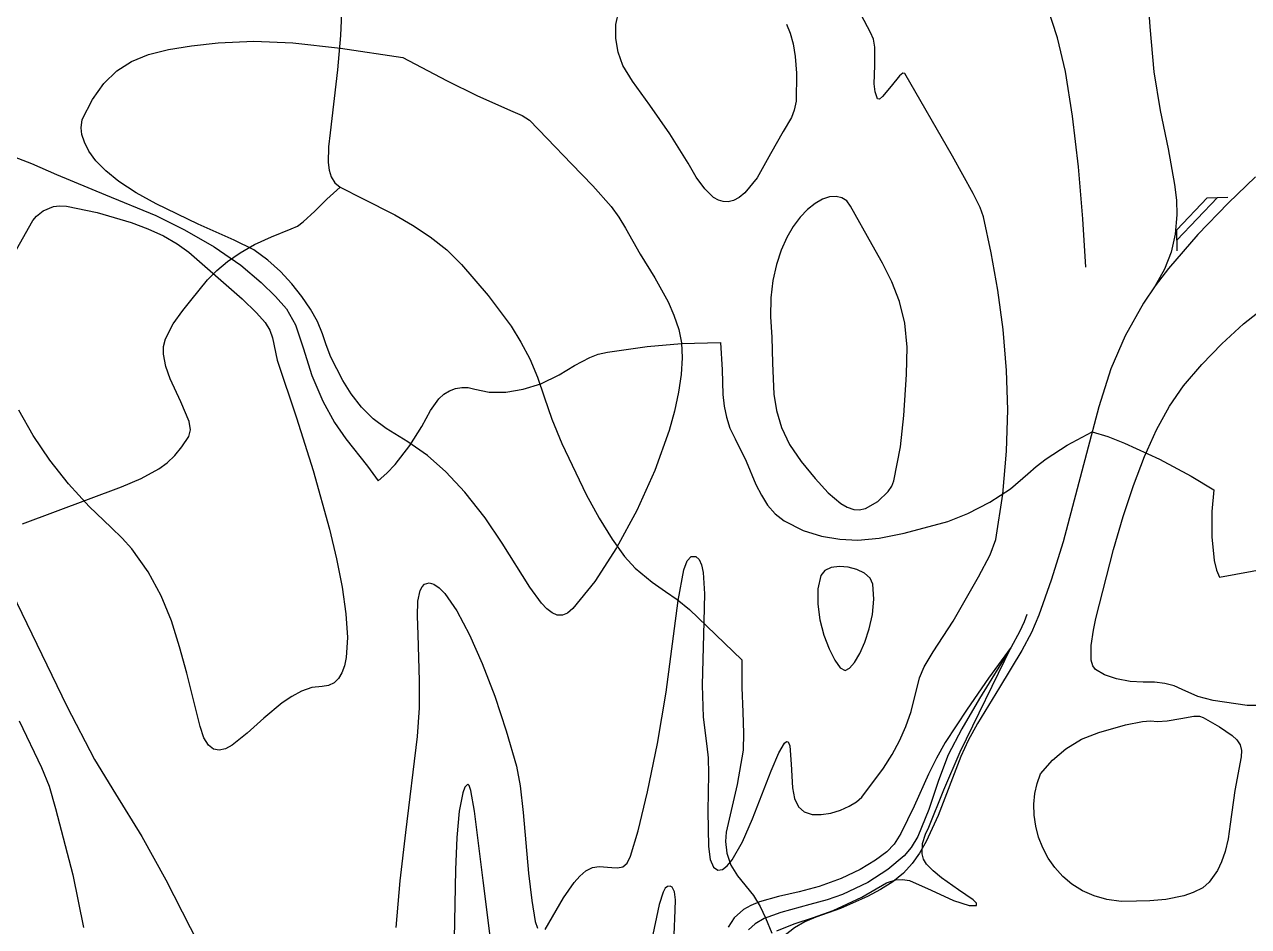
# Model space of a CAD drawing. Header units: millimetres. Extents: x 2 to 2848, y 1 to 2248.
# Drawn here: x 1150 to 1316.2, y 629.1 to 751.7 of the extents above; entities that cross this region are included whole.
import ezdxf

# ---------------------------------------------------------------- set-up
doc = ezdxf.new("R2010")
doc.units = ezdxf.units.MM
for name, color, linetype in [('1000m', 7, 'CONTINUOUS'), ('200m', 7, 'CONTINUOUS'), ('500m', 7, 'CONTINUOUS'), ('州境', 7, 'CONTINUOUS'), ('河川・湖沼', 7, 'CONTINUOUS'), ('自轉車道・登山道', 7, 'CONTINUOUS'), ('葦原鉄道', 7, 'CONTINUOUS'), ('車廠', 7, 'CONTINUOUS')]:
    doc.layers.add(name, color=color, linetype=linetype)

msp = doc.modelspace()

# ---------------------------------------------------------------- linework, layer by layer
at = {"layer": '1000m', "color": 1}
for points in [[(1253.469983, 751.686575), (1253.958062, 750.465735), (1254.359159, 749.049559), (1254.653435, 747.291548), (1254.82105, 745.0452), (1254.749452, 741.230592), (1254.51284, 740.017042), (1254.141799, 739.039987), (1252.994766, 737.117339), (1251.30503, 734.1066), (1249.47673, 730.846325), (1247.805988, 728.776167), (1247.024209, 728.139707), (1246.275228, 727.743567), (1245.556848, 727.568675), (1244.866871, 727.595962), (1244.203101, 727.806359), (1243.563341, 728.180794), (1242.347059, 729.345502), (1241.200448, 730.937524), (1240.10593, 732.8043), (1237.625742, 736.810236), (1234.902831, 740.687012), (1232.567695, 743.943108), (1231.25083, 746.087), (1231.25083, 746.087), (1230.616787, 747.918586), (1230.27333, 749.77557), (1230.277362, 751.637066), (1230.685788, 753.482188)], [(1148.903156, 721.114766), (1151.1277, 725.0523), (1151.597112, 725.632927), (1152.537809, 726.368587), (1153.912678, 726.926705), (1154.751331, 727.035254), (1155.68461, 726.9747), (1159.86376, 726.108464), (1164.474127, 724.750987), (1166.731043, 723.900541), (1168.843794, 722.942292), (1170.72839, 721.881244), (1172.30084, 720.7224), (1179.532882, 714.376272), (1181.500582, 712.511809), (1182.68384, 711.17945), (1183.318486, 710.123972), (1183.640351, 709.090153), (1184.28905, 706.0666), (1184.28905, 706.0666), (1186.930979, 698.213844), (1189.174063, 691.090354), (1191.39147, 683.11065), (1192.340445, 679.098591), (1193.102882, 675.231127), (1193.618741, 671.627808), (1193.827981, 668.408181), (1193.670564, 665.691798), (1193.435597, 664.559682), (1193.08645, 663.598207), (1192.615619, 662.822318), (1192.015598, 662.246958), (1191.278884, 661.887071), (1190.39797, 661.7576), (1188.986889, 661.578086), (1187.608065, 661.106001), (1186.265299, 660.399402), (1184.962392, 659.516347), (1182.491357, 657.4531), (1180.225366, 655.380725), (1178.194825, 653.763684), (1177.27735, 653.271059), (1176.43014, 653.066441), (1175.656995, 653.207888), (1174.961716, 653.753458), (1174.348104, 654.76121), (1173.81996, 656.2892), (1172.009806, 663.537881), (1171.051272, 667.124905), (1169.925304, 670.641325), (1168.533057, 674.052848), (1166.775687, 677.325181), (1164.554346, 680.42403), (1163.238798, 681.89768), (1161.77019, 683.3151), (1158.759765, 686.191376), (1155.9551, 689.251222), (1153.400576, 692.468413), (1151.140572, 695.816725), (1149.219468, 699.269934)]]:
    msp.add_lwpolyline(points, dxfattribs=at)
for points in [[(1157.81098, 738.744), (1159.21676, 741.475539), (1160.762185, 743.651266), (1162.506216, 745.344765), (1164.507812, 746.629625), (1166.825934, 747.579432), (1169.519541, 748.267772), (1172.647593, 748.768232), (1176.26905, 749.1544), (1181.129575, 749.388844), (1186.417889, 749.170625), (1192.906854, 748.455269), (1201.36933, 747.1983), (1207.276045, 744.072151), (1211.506772, 741.987886), (1216.31654, 739.861312), (1217.58372, 739.277154), (1218.551191, 738.651183), (1220.96328, 736.1901), (1224.240069, 732.731091), (1227.168659, 729.757425), (1229.651386, 726.947072), (1230.695033, 725.502503), (1231.59059, 723.978), (1233.595294, 720.464911), (1235.576056, 717.252862), (1237.371443, 713.965908), (1238.149173, 712.176857), (1238.82002, 710.2281), (1239.18672, 708.414498), (1239.293288, 706.36631), (1239.159328, 704.117949), (1238.804447, 701.703827), (1238.248252, 699.158356), (1237.510348, 696.515951), (1235.567839, 691.077987), (1233.13377, 685.665238), (1230.364991, 680.553005), (1227.418351, 676.016591), (1224.4507, 672.3313), (1223.730395, 671.713616), (1223.024386, 671.425576), (1222.324014, 671.442407), (1221.62062, 671.739339), (1220.905547, 672.291599), (1220.170134, 673.074417), (1218.603659, 675.232637), (1214.845665, 681.225817), (1212.51561, 684.664432), (1209.79249, 688.1335), (1207.197091, 690.907931), (1204.68904, 693.106925), (1202.056759, 694.986381), (1199.08867, 696.8022), (1197.308529, 698.096789), (1195.727741, 699.700781), (1194.355314, 701.476927), (1193.200255, 703.287975), (1191.578274, 706.465781), (1190.93386, 708.1362), (1190.461761, 709.661804), (1189.750252, 711.296369), (1188.811658, 712.998049), (1187.658306, 714.725), (1186.302522, 716.435376), (1184.756633, 718.087331), (1183.032963, 719.639021), (1181.14384, 721.0486), (1178.458462, 722.345609), (1173.549074, 724.543725), (1167.849604, 727.315553), (1165.151691, 728.814299), (1162.79398, 730.3337), (1161.003891, 731.770571), (1159.668181, 733.157658), (1158.726405, 734.464769), (1158.11812, 735.661713), (1157.78288, 736.718299), (1157.660239, 737.604336), (1157.81098, 738.744)], [(1251.44758, 709.1975), (1251.569158, 705.655188), (1251.758682, 701.46195), (1252.122187, 699.212383), (1252.794593, 696.909463), (1253.873206, 694.589648), (1255.45533, 692.2894), (1257.33813, 690.008225), (1259.106289, 688.060875), (1260.83057, 686.599937), (1261.698371, 686.099557), (1262.58174, 685.778), (1263.341267, 685.731131), (1264.168485, 685.921487), (1265.84724, 686.84595), (1267.260502, 688.215537), (1267.755855, 688.9623), (1268.05077, 689.6944), (1268.938441, 694.275592), (1269.405697, 698.557037), (1269.73248, 704.1067), (1269.865342, 707.820279), (1269.525042, 711.09013), (1268.793879, 714.016243), (1267.754155, 716.698612), (1266.488171, 719.23723), (1265.078228, 721.732089), (1262.15567, 726.9905), (1261.649058, 727.691855), (1260.985269, 728.130103), (1260.193339, 728.309813), (1259.302299, 728.235552), (1258.341184, 727.911888), (1257.339028, 727.34339), (1256.324864, 726.534625), (1255.327725, 725.490162), (1254.376646, 724.21457), (1253.50066, 722.712415), (1252.7288, 720.988266), (1252.090101, 719.046692), (1251.613596, 716.89226), (1251.328318, 714.529539), (1251.263302, 711.963096), (1251.44758, 709.1975)], [(1258.11293, 676.8262), (1257.703011, 674.99411), (1257.694362, 672.932602), (1258.003899, 670.787676), (1258.548535, 668.705337), (1259.245185, 666.831588), (1260.010763, 665.31243), (1260.762183, 664.293866), (1261.41636, 663.9219), (1262.003581, 664.204332), (1262.693767, 664.994798), (1263.418914, 666.208056), (1264.111017, 667.758863), (1264.702075, 669.561973), (1265.124082, 671.532145), (1265.309035, 673.584135), (1265.18893, 675.6327), (1264.820517, 676.455147), (1264.057392, 677.131848), (1263.023185, 677.639498), (1261.841524, 677.954788), (1260.636039, 678.05441), (1259.530359, 677.915058), (1258.648113, 677.513424), (1258.11293, 676.8262)]]:
    msp.add_lwpolyline(points, close=True, dxfattribs=at)
at = {"layer": '200m', "color": 1}
for points in [[(1252.126402, 628.540319), (1254.503339, 629.4815), (1257.102941, 630.338081), (1259.78942, 631.3126), (1263.693564, 633.140575), (1267.02575, 635.0641), (1268.300355, 635.467325), (1269.21896, 635.530159), (1270.15039, 635.3796), (1273.1034, 634.090863), (1276.11902, 632.6525), (1278.254425, 632.000613), (1279.24881, 631.9779), (1279.258645, 632.291688), (1278.808885, 632.75225), (1276.83173, 634.1332), (1274.488401, 635.761663), (1273.368832, 636.677795), (1272.47205, 637.614), (1272.070602, 638.289443), (1271.875283, 638.991466), (1271.941297, 640.394075), (1272.346615, 641.659472), (1272.76776, 642.6253), (1274.819112, 647.69745), (1277.04751, 652.8677), (1283.95691, 667.0965), (1280.876179, 662.847), (1277.976271, 658.664147), (1275.01534, 654.1128), (1273.822773, 652.011941), (1272.744291, 649.823955), (1270.815596, 645.500788), (1269.001285, 641.771677), (1268.065784, 640.32626), (1267.07339, 639.265), (1265.531389, 638.142313), (1263.444027, 636.899625), (1260.874255, 635.66095), (1257.88502, 634.5503), (1255.169403, 633.838956), (1252.378614, 633.213375), (1249.772705, 632.477206), (1248.620348, 632.006292), (1247.61173, 631.4341), (1246.364223, 630.318555), (1245.518373, 629.053902)], [(1213.700571, 623.83868), (1212.270209, 635.388363), (1211.083385, 644.818939), (1210.589584, 647.597216), (1210.369037, 648.302191), (1210.16661, 648.4749), (1209.795872, 648.054227), (1209.482524, 647.279078), (1209.006443, 644.784178), (1208.695257, 641.227864), (1208.505855, 636.8478), (1208.10387, 615.8433)], [(1238.215485, 627.993911), (1238.353474, 631.336038), (1238.367674, 632.759782), (1238.245116, 633.85472), (1237.910629, 634.497908), (1237.64042, 634.611675), (1237.28904, 634.5664), (1236.997839, 634.321105), (1236.717959, 633.806465), (1236.180647, 632.121458), (1235.115206, 627.194663)]]:
    msp.add_lwpolyline(points, dxfattribs=at)
at = {"layer": '500m', "color": 1}
for points in [[(1220.68722, 628.7129), (1223.159069, 633.03085), (1224.603549, 635.108103), (1225.38436, 635.982621), (1226.20667, 636.693), (1227.126747, 637.159098), (1228.034942, 637.302892), (1229.748416, 637.143013), (1230.520059, 637.099062), (1231.212547, 637.252252), (1231.809064, 637.732444), (1232.29279, 638.6695), (1233.297777, 642.11902), (1234.580586, 647.450113), (1235.92738, 653.970723), (1237.12432, 660.9888), (1238.725999, 673.433025), (1239.4977, 677.578472), (1239.96728, 678.816709), (1240.52735, 679.3785), (1241.135881, 679.387217), (1241.594563, 679.003742), (1241.921928, 678.265906), (1242.136513, 677.211545), (1242.301476, 674.304579), (1242.237727, 670.585513), (1242.017196, 661.921748), (1242.156963, 657.582388), (1242.66112, 653.6416), (1242.830616, 652.041963), (1242.869197, 649.895355), (1242.782249, 644.793287), (1242.857546, 639.999527), (1243.098934, 638.238301), (1243.55236, 637.1782), (1244.130826, 636.809148), (1244.748939, 636.894799), (1245.398903, 637.378408), (1246.07292, 638.20323), (1247.46192, 640.64953), (1248.853561, 643.779737), (1251.39524, 650.276027), (1252.420516, 652.734184), (1253.19891, 654.0604), (1253.467555, 654.244726), (1253.673222, 654.230075), (1253.932235, 653.691412), (1254.09727, 651.18965), (1254.279832, 647.956262), (1254.560755, 646.503069), (1255.06574, 645.3924), (1255.871613, 644.704527), (1256.940452, 644.37145), (1258.179312, 644.337698), (1259.495251, 644.5478), (1260.795327, 644.946283), (1261.986595, 645.477675), (1262.976114, 646.086505), (1263.67094, 646.7173), (1266.638142, 650.62842), (1267.81287, 652.492788), (1268.812302, 654.363337), (1269.659401, 656.290301), (1270.37713, 658.323911), (1271.51633, 662.912), (1272.162553, 664.429738), (1273.390374, 666.429125), (1276.08719, 670.6304), (1279.527022, 676.6175), (1281.095533, 679.603963), (1281.90547, 681.7109), (1282.83496, 687.846667), (1283.349735, 693.709088), (1283.500543, 699.312214), (1283.33813, 704.6701), (1282.863516, 710.250492), (1282.142531, 715.574113), (1281.241016, 720.659177), (1280.22481, 725.5239), (1279.755916, 726.79753), (1278.825006, 728.690952), (1276.004661, 733.760013), (1269.52252, 744.9869), (1269.248776, 745.046881), (1268.808869, 744.695583), (1267.655578, 743.302188), (1266.51267, 741.892798), (1266.085742, 741.521508), (1265.83017, 741.5535), (1265.502054, 742.491966), (1265.373699, 743.602783), (1265.436799, 746.105788), (1265.460522, 748.591148), (1265.282946, 749.679911), (1264.88592, 750.5875), (1263.595636, 752.994469)], [(1317.302621, 659.152225), (1316.00762, 659.1619), (1311.389448, 659.8144), (1309.326147, 660.380106), (1307.19057, 661.3462), (1306.118387, 661.817344), (1304.85228, 662.156225), (1303.433143, 662.337269), (1301.90187, 662.3349), (1300.129795, 662.401934), (1298.291559, 662.762275), (1296.636194, 663.331003), (1295.41273, 664.0232), (1295.043056, 664.540856), (1294.84694, 665.309592), (1294.843973, 667.297263), (1295.141009, 669.380127), (1295.47523, 670.9521), (1295.4752, 670.9521), (1297.872779, 680.346406), (1299.178367, 684.805913), (1300.575195, 689.035675), (1302.078295, 692.982209), (1303.702696, 696.592031), (1305.463431, 699.811656), (1307.37553, 702.5876), (1309.836214, 705.492977), (1312.56903, 708.304463), (1315.531698, 710.987117), (1318.68194, 713.506)], [(1145.49355, 680.1264), (1155.74439, 659.045), (1159.482071, 651.818413), (1162.34127, 647.1779), (1162.34127, 647.1779), (1165.911033, 641.343008), (1169.169836, 635.476137), (1174.70865, 624.635)], [(1200.44486, 629.0115), (1201.006141, 635.328719), (1201.78139, 641.91815), (1203.33992, 654.9544), (1203.599235, 658.844643), (1203.63844, 662.488128), (1203.418271, 668.782425), (1203.339778, 671.307035), (1203.40293, 673.332484), (1203.698168, 674.795673), (1203.961081, 675.296701), (1204.31593, 675.6335), (1204.911944, 675.803389), (1205.572432, 675.630466), (1206.288828, 675.139177), (1207.052564, 674.353969), (1208.68779, 671.999581), (1210.409572, 668.762875), (1212.149377, 664.839422), (1213.838667, 660.424794), (1215.408907, 655.714563), (1216.79156, 650.9043), (1217.276632, 648.247216), (1217.688289, 644.630567), (1218.439266, 636.370938), (1218.85254, 632.654139), (1219.340305, 629.830139), (1219.623678, 628.897655)], [(1149.266, 657.0513), (1152.280244, 650.740675), (1153.346028, 648.1773), (1154.17908, 645.1841), (1154.17908, 645.1841), (1156.552154, 636.132462), (1157.98749, 628.989598)]]:
    msp.add_lwpolyline(points, dxfattribs=at)
msp.add_lwpolyline([(1310.05115, 657.5395), (1312.256691, 656.257753), (1313.991615, 655.096925), (1314.616722, 654.486486), (1315.045126, 653.815834), (1315.250479, 653.054821), (1315.20643, 652.1733), (1314.334186, 647.614213), (1313.6967, 643.0312), (1313.424319, 641.031401), (1313.020278, 639.326884), (1312.523484, 637.901457), (1311.972846, 636.738925), (1310.865664, 635.137778), (1310.00999, 634.3939), (1308.697265, 633.743254), (1307.409109, 633.280356), (1304.96215, 632.78365), (1302.780414, 632.635469), (1300.9752, 632.5675), (1298.888368, 632.548191), (1296.968612, 632.795485), (1295.216524, 633.283684), (1293.632697, 633.987092), (1292.217724, 634.880013), (1290.972198, 635.93675), (1289.896711, 637.131607), (1288.991856, 638.438888), (1288.258227, 639.832895), (1287.696415, 641.287933), (1287.307015, 642.778305), (1287.090617, 644.278314), (1287.047816, 645.762265), (1287.179205, 647.20446), (1287.485375, 648.579204), (1287.96692, 649.8608), (1289.565436, 651.71025), (1291.401834, 653.2903), (1293.50121, 654.562175), (1295.88866, 655.4871), (1299.501914, 656.526388), (1301.794225, 656.985164), (1302.870939, 657.05914), (1303.82865, 656.9761), (1305.173282, 657.051489), (1306.99864, 657.409938), (1308.794628, 657.692317), (1309.522203, 657.692754), (1310.05115, 657.5395)], close=True, dxfattribs=at)
at = {"layer": '州境', "color": 1}
for points in [[(1193.08603, 754.1784), (1192.909264, 750.146364), (1192.479975, 745.491462), (1191.46988, 736.9393), (1191.251638, 735.020747), (1191.205224, 732.901925), (1191.341002, 731.883892), (1191.633198, 730.955566), (1192.11963, 730.163538), (1192.83812, 729.5544), (1195.875589, 728.015316), (1200.258891, 725.792775), (1202.664461, 724.405996), (1205.057568, 722.825297), (1207.321903, 721.042993), (1209.34116, 719.0514), (1212.961248, 714.832759), (1216.051336, 710.686625), (1217.391768, 708.521914), (1218.592666, 706.232728), (1219.651685, 703.771535), (1220.56648, 701.0908), (1221.595832, 698.071818), (1222.943089, 694.741503), (1226.249298, 687.830925), (1228.037237, 684.592685), (1229.801059, 681.727159), (1231.455259, 679.405361), (1232.91433, 677.7983), (1235.226337, 675.88993), (1237.029499, 674.626962), (1238.622576, 673.546489), (1240.30433, 672.1856), (1247.4137, 665.3569), (1247.405535, 661.604797), (1247.5314, 658.2702), (1247.63913, 655.412378), (1247.57656, 653.0906), (1246.780938, 648.432875), (1245.26218, 641.9708), (1245.152778, 640.689383), (1245.348133, 639.096013), (1245.886383, 637.455036), (1246.80567, 636.0308), (1248.967205, 633.352388), (1249.883349, 631.866092), (1250.59909, 630.2995), (1251.450699, 628.228436)], [(1149.69897, 683.8267), (1163.13691, 688.8698), (1165.83892, 689.993063), (1168.236294, 691.297975), (1169.335051, 692.11707), (1170.374818, 693.0998), (1171.36132, 694.285574), (1172.30028, 695.7138), (1172.528906, 696.617318), (1172.353489, 697.718797), (1171.220979, 700.399825), (1169.763657, 703.525266), (1169.182225, 705.18226), (1168.84243, 706.8635), (1168.87098, 707.908239), (1169.142095, 708.960128), (1170.175651, 710.99745), (1171.470367, 712.799647), (1172.55351, 714.1909), (1174.815415, 716.983423), (1176.104348, 718.265272), (1177.567678, 719.482763), (1179.25721, 720.644833), (1181.224751, 721.76042), (1183.522109, 722.838463), (1186.20109, 723.8879), (1187.031741, 724.2846), (1187.829616, 724.838822), (1189.392004, 726.28285), (1191.018192, 727.946028), (1192.83812, 729.5544)]]:
    msp.add_lwpolyline(points, dxfattribs=at)
at = {"layer": '河川・湖沼', "color": 4}
for points in [[(1294.10261, 718.7141), (1293.716665, 725.270853), (1293.107124, 732.334475), (1292.30564, 739.227434), (1291.34387, 745.2722), (1290.244652, 749.825888), (1288.834663, 754.146497), (1285.634851, 762.39925), (1284.121271, 766.48678), (1282.849401, 770.652003), (1281.957364, 774.972612), (1281.696945, 777.215465), (1281.58328, 779.5263), (1281.723006, 784.647688), (1282.205945, 790.35817), (1282.92057, 796.265708), (1283.755354, 801.978262), (1285.339291, 811.250273), (1286.06554, 815.0379)], [(1286.09525, 671.5154), (1285.74352, 670.514913), (1285.09814, 669.147036), (1283.95689, 667.0965), (1279.658525, 660.0859), (1277.256592, 655.998263), (1275.41386, 652.4546), (1274.090192, 648.951188), (1272.766529, 645.007525), (1271.270214, 641.357375), (1270.403356, 639.871668), (1269.42859, 638.7345), (1267.20857, 636.8828), (1264.513762, 635.1088), (1261.076556, 633.4902), (1258.995925, 632.763456), (1256.62934, 632.1047), (1252.667589, 631.036973), (1250.412826, 630.216138), (1249.186465, 629.486333), (1248.30992, 628.6917)]]:
    msp.add_lwpolyline(points, dxfattribs=at)
at = {"layer": '自轉車道・登山道', "color": 3}
msp.add_lwpolyline([(1147.415575, 734.129388), (1150.946131, 732.798805), (1154.337, 731.3058), (1160.967013, 728.499413), (1167.8074, 725.6931), (1171.727513, 723.775453), (1175.7353, 721.43685), (1179.357213, 718.957922), (1182.1197, 716.6193), (1184.050527, 714.730859), (1185.569162, 713.017825), (1186.789617, 710.883853), (1187.8259, 707.7326), (1189.008348, 703.961602), (1190.480213, 700.506288), (1192.07487, 697.577155), (1193.6257, 695.3847), (1196.56065, 691.654625), (1198.0223, 689.6785), (1199.19105, 690.713884), (1200.303888, 691.892875), (1202.3136, 694.48435), (1203.954988, 697.058275), (1205.1316, 699.22), (1206.251214, 700.817586), (1206.943657, 701.42837), (1207.704063, 701.897738), (1208.517085, 702.213632), (1209.36738, 702.363995), (1210.2396, 702.336771), (1211.1184, 702.1199), (1213.073019, 701.706259), (1215.323625, 701.709675), (1217.712419, 702.102378), (1220.0816, 702.8566), (1222.574811, 704.075033), (1224.668563, 705.334012), (1226.741558, 706.432961), (1227.888617, 706.859743), (1229.1725, 707.1713), (1234.542262, 707.928062), (1239.1981, 708.3168), (1244.5138, 708.4809), (1244.702331, 704.763966), (1244.829475, 701.4066), (1244.993355, 699.832609), (1245.289881, 698.312334), (1245.768386, 696.833718), (1246.4782, 695.3847), (1247.963238, 692.329909), (1249.30795, 689.187425), (1250.04827, 687.709362), (1250.898212, 686.360653), (1251.906011, 685.191724), (1253.1199, 684.253), (1255.723014, 682.936028), (1258.229687, 682.1365), (1260.683767, 681.740397), (1263.1291, 681.6337), (1266.031233, 681.904563), (1269.433738, 682.566475), (1275.3834, 684.1594), (1278.091822, 685.220538), (1281.05455, 686.755225), (1283.894503, 688.605625), (1286.2346, 690.6139), (1287.361302, 691.639295), (1288.702137, 692.654816), (1291.577, 694.49985), (1294.955, 696.3512), (1297.071511, 695.681031), (1299.371706, 694.78978), (1304.127525, 692.605663), (1308.431206, 690.322114), (1311.4915, 688.4624), (1311.200667, 685.514322), (1311.199212, 682.06635), (1311.531002, 678.846378), (1311.835571, 677.549359), (1312.2399, 676.5823), (1318.9166, 677.798375)], dxfattribs=at)
at = {"layer": '葦原鉄道', "color": 5}
for points in [[(1297.64825, 800.3515), (1299.150298, 799.097942), (1300.308151, 797.766805), (1301.166167, 796.368643), (1301.768708, 794.914013), (1302.160131, 793.413468), (1302.384798, 791.877564), (1302.5113, 788.7419), (1302.368061, 785.542381), (1302.066966, 782.018375), (1301.800951, 777.810331), (1301.76295, 772.5587), (1302.312521, 758.550475), (1302.775856, 751.327109), (1303.3532, 745.2438), (1304.213005, 739.976864), (1305.273801, 734.771737), (1306.151937, 729.946767), (1306.402616, 727.776324), (1306.46376, 725.8203), (1306.236662, 723.179777), (1305.687553, 720.731262), (1304.791062, 718.408167), (1303.52182, 716.1439)], [(1317.16196, 730.9443), (1313.454694, 727.374487), (1309.331949, 723.12255), (1305.320825, 718.498537), (1303.521839, 716.143894), (1301.94842, 713.8125), (1299.450677, 709.371364), (1297.520196, 704.879912), (1295.869062, 699.74498), (1294.20936, 693.3734), (1291.007761, 681.3924), (1289.387291, 676.180531), (1287.72709, 671.413), (1286.713456, 669.066765), (1285.42232, 666.620533), (1282.385811, 661.598613), (1279.374107, 656.688311), (1278.113976, 654.381602), (1277.14375, 652.2307), (1274.059705, 644.235325), (1272.409159, 640.687216), (1271.505209, 639.104232), (1270.52917, 637.6786), (1269.350559, 636.394693), (1267.896771, 635.220862), (1266.239895, 634.155557), (1264.452019, 633.197225), (1260.771622, 631.595275), (1257.43229, 630.4026)], [(1257.43229, 630.4026), (1255.963258, 629.79114), (1254.53531, 628.971158), (1251.818165, 626.838962), (1249.31186, 624.272686), (1247.0474, 621.539)]]:
    msp.add_lwpolyline(points, dxfattribs=at)
at = {"layer": '葦原鉄道', "color": 1}
for points in [[(1297.64825, 800.3515), (1299.150298, 799.097942), (1300.308151, 797.766805), (1301.166167, 796.368643), (1301.768708, 794.914013), (1302.160131, 793.413468), (1302.384798, 791.877564), (1302.5113, 788.7419), (1302.368061, 785.542381), (1302.066966, 782.018375), (1301.800951, 777.810331), (1301.76295, 772.5587), (1302.312521, 758.550475), (1302.775856, 751.327109), (1303.3532, 745.2438), (1304.213005, 739.976864), (1305.273801, 734.771737), (1306.151937, 729.946767), (1306.402616, 727.776324), (1306.46376, 725.8203), (1306.236662, 723.179777), (1305.687553, 720.731262), (1304.791062, 718.408167), (1303.52182, 716.1439)], [(1317.16196, 730.9443), (1313.454694, 727.374487), (1309.331949, 723.12255), (1305.320825, 718.498537), (1303.521839, 716.143894), (1301.94842, 713.8125), (1299.450677, 709.371364), (1297.520196, 704.879912), (1295.869062, 699.74498), (1294.20936, 693.3734), (1291.007761, 681.3924), (1289.387291, 676.180531), (1287.72709, 671.413), (1286.713456, 669.066765), (1285.42232, 666.620533), (1282.385811, 661.598613), (1279.374107, 656.688311), (1278.113976, 654.381602), (1277.14375, 652.2307), (1274.059705, 644.235325), (1272.409159, 640.687216), (1271.505209, 639.104232), (1270.52917, 637.6786), (1269.350559, 636.394693), (1267.896771, 635.220862), (1266.239895, 634.155557), (1264.452019, 633.197225), (1260.771622, 631.595275), (1257.43229, 630.4026)]]:
    msp.add_lwpolyline(points, dxfattribs=at)
at = {"layer": '車廠', "color": 5}
for points in [[(1306.520036, 720.936435), (1306.441799, 723.763787), (1310.565456, 728.122176), (1313.392793, 728.200413), (1313.392793, 728.200413)], [(1306.480914, 722.350107), (1311.979128, 728.161298)]]:
    msp.add_lwpolyline(points, dxfattribs=at)

doc.saveas('drawing.dxf')
